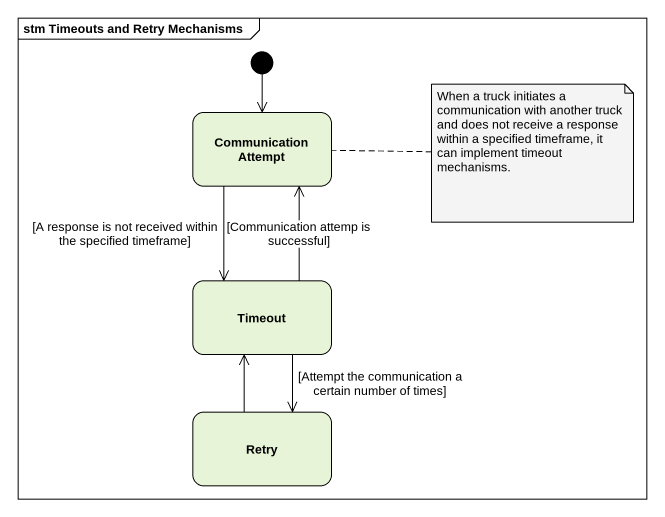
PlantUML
@startuml
mainframe stm Timeouts and Retry Mechanisms
hide empty description
state "Communication Attempt" as Communication_Attempt
state Timeout
state Retry
[*] --> Communication_Attempt
Communication_Attempt --> Timeout : [A response is not received within the specified timeframe]
Timeout -up-> Communication_Attempt : [Communication attemp is successful]
Timeout --> Retry : [Attempt the communication a certain number of times]
Retry -up-> Timeout
note right of Communication_Attempt : When a truck initiates a communication with another truck and does not receive a response within a specified timeframe, it can implement timeout mechanisms.
@enduml
